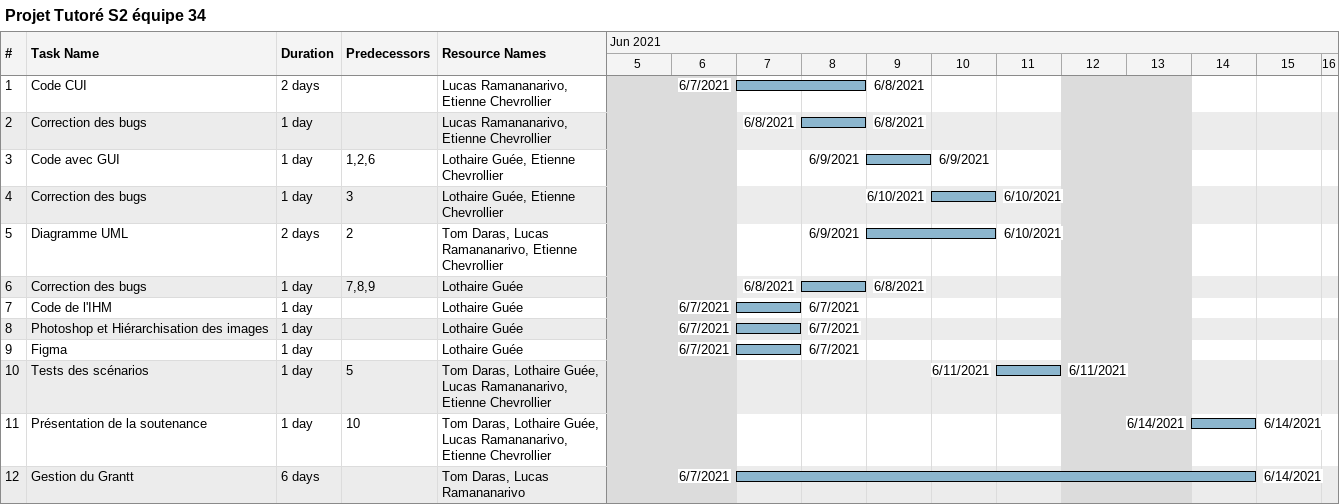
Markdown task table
Projet Tutoré S2 équipe 34

| ID | Task | Duration | Start | Finish | Predecessors | Resources |
|---|---|---|---|---|---|---|
| 1 | Code CUI | 2d | 2021-06-07 | 2021-06-08 |  | Lucas Ramananarivo, Etienne Chevrollier |
| 2 | Correction des bugs | 1d | 2021-06-08 | 2021-06-08 |  | Lucas Ramananarivo, Etienne Chevrollier |
| 3 | Code avec GUI | 1d | 2021-06-09 | 2021-06-09 | 1, 2, 6 | Lothaire Guée, Etienne Chevrollier |
| 4 | Correction des bugs | 1d | 2021-06-10 | 2021-06-10 | 3 | Lothaire Guée, Etienne Chevrollier |
| 5 | Diagramme UML | 2d | 2021-06-09 | 2021-06-10 | 2 | Tom Daras, Lucas Ramananarivo, Etienne Chevrollier |
| 6 | Correction des bugs | 1d | 2021-06-08 | 2021-06-08 | 7, 8, 9 | Lothaire Guée |
| 7 | Code de l'IHM | 1d | 2021-06-07 | 2021-06-07 |  | Lothaire Guée |
| 8 | Photoshop et Hiérarchisation des images | 1d | 2021-06-07 | 2021-06-07 |  | Lothaire Guée |
| 9 | Figma | 1d | 2021-06-07 | 2021-06-07 |  | Lothaire Guée |
| 10 | Tests des scénarios | 1d | 2021-06-11 | 2021-06-11 | 5 | Tom Daras, Lothaire Guée, Lucas Ramananarivo, Etienne Chevrollier |
| 11 | Présentation de la soutenance | 1d | 2021-06-14 | 2021-06-14 | 10 | Tom Daras, Lothaire Guée, Lucas Ramananarivo, Etienne Chevrollier |
| 12 | Gestion du Grantt | 6d | 2021-06-07 | 2021-06-14 |  | Tom Daras, Lucas Ramananarivo |
